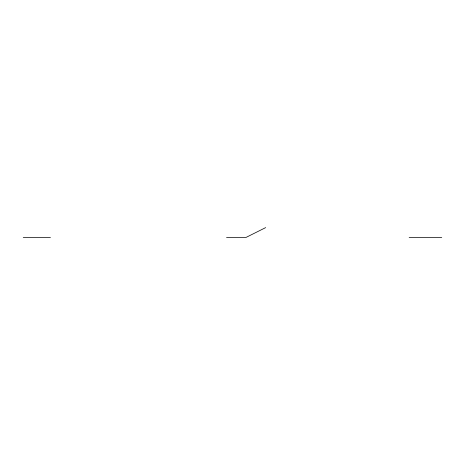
<?xml version="1.0" encoding="UTF-8"?>
<svg xmlns="http://www.w3.org/2000/svg" width="465" height="465" viewBox="0 0 465 465"><rect width="100%" height="100%" fill="white"/><g stroke="black" fill="none" stroke-linecap="round" stroke-linejoin="round"><path stroke-width="0.7" d="M265.666 227.612L246.101 237.388L226.536 237.388M23.25 237.388L50.453 237.388M409.154 237.388L441.75 237.388"/></g></svg>
